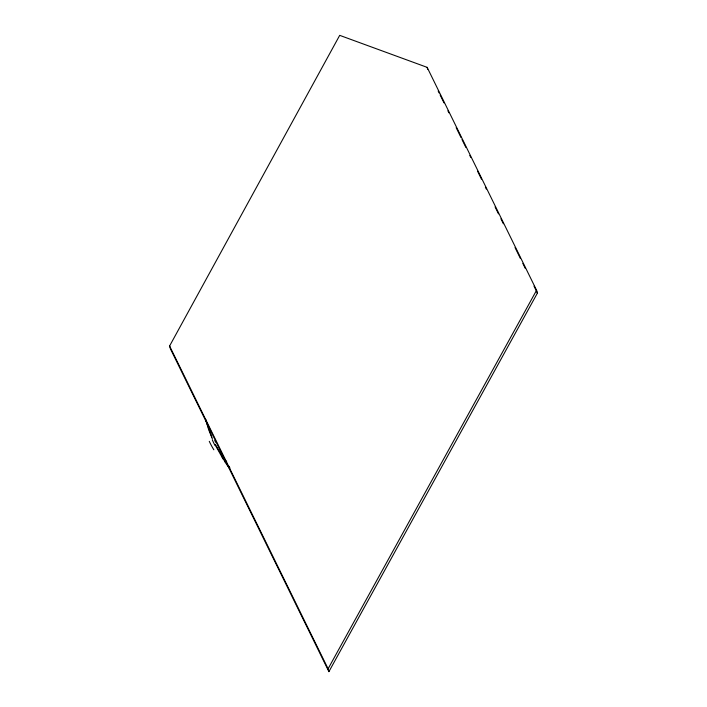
<?xml version="1.0" encoding="UTF-8"?>
<svg xmlns="http://www.w3.org/2000/svg" width="707" height="707" viewBox="0 0 707 707"><rect width="100%" height="100%" fill="white"/><g stroke="black" fill="none" stroke-linecap="round" stroke-linejoin="round"><path stroke-width="1.06" d="M169.592 345.997L339.705 35.35L427.143 67.351L536.586 290.25L537.408 293.096L328.914 671.65L170.414 348.851L169.592 345.997L328.092 668.795L328.914 671.65M328.092 668.795L536.586 290.25M226.7 461.892L223.827 458.092M229.254 468.122L229.899 469.006M227.972 466.346L224.897 461.83M222.184 455.776L215.237 444.279M223.129 459.064L215.785 446.02M438.172 91.009L439.144 92.988M440.125 94.968L444.014 102.895M447.902 110.813L448.874 112.802M456.174 127.658L461.035 137.565M462.007 139.544L465.904 147.471M469.793 155.399L470.765 157.378M477.579 171.244L481.467 179.171M485.356 187.099L486.328 189.078M495.086 206.912L498.488 213.85M500.927 218.799L503.357 223.757M515.032 247.53L520.379 258.426M522.818 263.375L525.248 268.333M534.006 286.167L537.408 293.096M212.374 438.914L208.671 429.697L205.578 419.384M211.87 437.147L205.437 419.145M427.143 67.351L427.691 69.251M213.85 449.785A41.598 16.959 73.3 0 1 209.272 441.318M223.182 458.401A157.908 128.1 -5.4 0 1 221.565 456.068M229.828 467.627A139.588 125.873 79.5 0 1 228.564 465.86M225.029 461.742A157.908 154.524 -57.1 0 1 223.271 458.976M214.972 445.49A38.01 6.787 59.7 0 1 212.294 439.869M215.591 442.175A55.128 12.956 57.8 0 1 214.804 440.523"/></g></svg>
